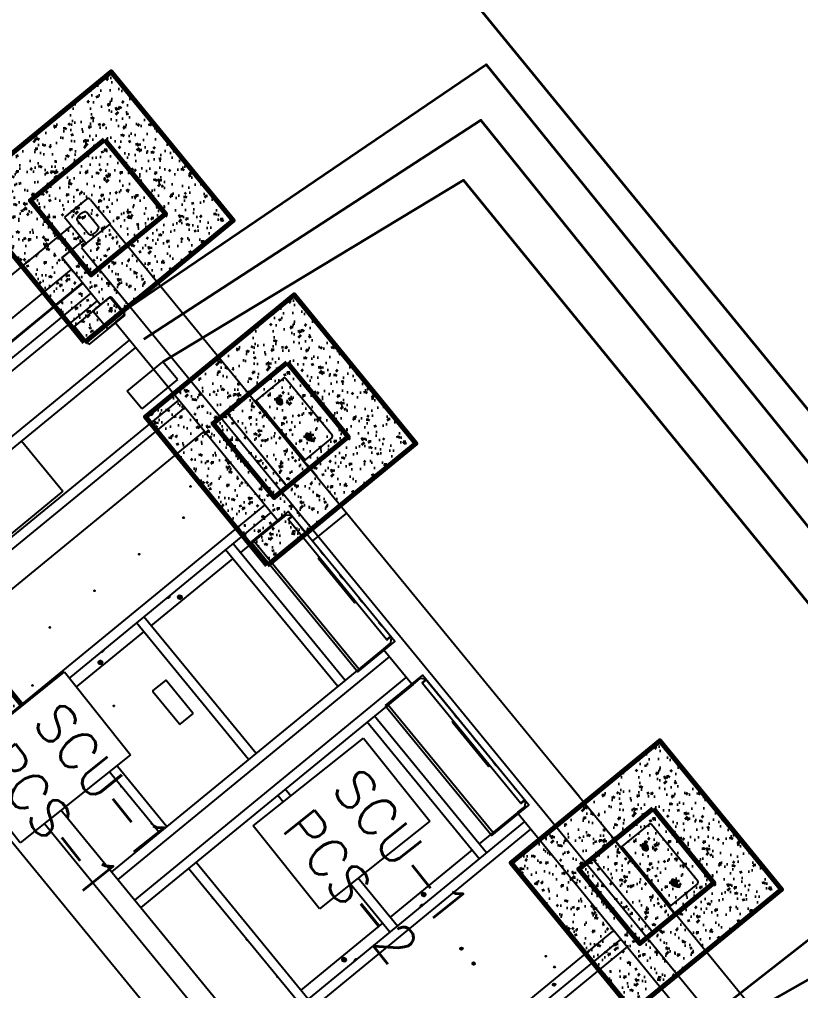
# Model space of a CAD drawing. Header units: metres. Extents: x 214070 to 217049, y 6350584 to 6351315.
# Drawn here: x 214363.37 to 214367.44, y 6351041.36 to 6351046.41 of the extents above; entities that cross this region are included whole.
import ezdxf
from ezdxf.lldxf.tags import DXFTag

# ---------------------------------------------------------------- set-up
doc = ezdxf.new("R2010")
doc.units = ezdxf.units.M
for name, color, linetype in [('550VAC', 1, '550V CABLE'), ('CAT 6 Cable', 3, 'CAT 6 CABLE'), ('Dry Contact', 30, 'Dry Contact CABLE'), ('GG31-E-PLN-001_DC Cable Route Layout Plan_RevA$0$Equipment', 7, 'Continuous'), ('GG31-E-PLN-001_DC Cable Route Layout Plan_RevA$0$Mark', 7, 'Continuous'), ('GG31-E-PLN-001_DC Cable Route Layout Plan_RevA$0$SGC00004295-DXF_CONTINUOUS_LINE', 7, 'Continuous'), ('GG31-E-PLN-001_DC Cable Route Layout Plan_RevA$0$SGC00004299-DXF_CONTINUOUS_LINE', 7, 'Continuous')]:
    doc.layers.add(name, color=color, linetype=linetype)
for name, color, linetype, lineweight in [('GG31-E-PLN-001_DC Cable Route Layout Plan_RevA$0$0.25mm TEXT', 7, 'Continuous', 25), ('GG31-E-PLN-001_DC Cable Route Layout Plan_RevA$0$Concrete fill', 8, 'Continuous', 35), ('GG31-E-PLN-001_DC Cable Route Layout Plan_RevA$0$Footing', 7, 'Continuous', 70), ('OpticsFibre', 7, 'OPTICAL FIBRE CABLE', 25)]:
    doc.layers.add(name, color=color, linetype=linetype, lineweight=lineweight)
doc.styles.add('GG31-E-PLN-001_DC Cable Route Layout Plan_RevA$0$Standard', font='simplex.shx')
doc.styles.add('ISOCP', font='isocp.shx')
tags = doc.linetypes.add('550V CABLE', pattern='A,1,-0.5,["550V",ISOCP,S=0.3,R=0,X=-0.35,Y=-0.15],-0.7', length=2.2).pattern_tags.tags
tags[6] = DXFTag(74, 10)
tags = doc.linetypes.add('CAT 6 CABLE', pattern='A,1,-0.5,["CAT6",ISOCP,S=0.3,R=0,X=-0.35,Y=-0.15],-0.9', length=2.4).pattern_tags.tags
tags[6] = DXFTag(74, 10)
tags = doc.linetypes.add('Dry Contact CABLE', pattern='A,1,-0.5,["DCT",ISOCP,S=0.3,R=0,X=-0.35,Y=-0.15],-0.7', length=2.2).pattern_tags.tags
tags[6] = DXFTag(74, 10)
tags = doc.linetypes.add('OPTICAL FIBRE CABLE', pattern='A,1,-0.5,["OP",ISOCP,S=0.3,R=0,X=-0.35,Y=-0.15],-0.4', length=1.9).pattern_tags.tags
tags[6] = DXFTag(74, 10)
pattern_1 = [(49.99999999999999, (233463.6576923727, 6322576.005548735), (0.1434520365201507, -0.01255042699651902), [0.015, -0.165]), (355, (233463.6576923727, 6322576.005548735), (-0.0277502667226, 0.1504384267400024), [0.012, -0.132]), (100.45144446, (233463.6696467089, 6322576.004502866), (0.1157017693454224, 0.1378879981937259), [0.01274803839999999, -0.1402284223999998]), (46.18420000000001, (233463.6576923727, 6322576.045548735), (0.2134482661343145, -0.03310385615861531), [0.0225, -0.2475]), (96.63563549, (233463.6754797217, 6322576.042790074), (0.1869323891348457, 0.1948237201549101), [0.0191220684, -0.210342752]), (351.1841639899999, (233463.6576923727, 6322576.045548735), (0.1869323890109546, 0.1948237200539981), [0.018, -0.1980000002]), (21, (233463.6776923728, 6322576.035548735), (0.1193814104236923, -0.08052377813306777), [0.015, -0.165]), (326.0000000000001, (233463.6776923728, 6322576.035548735), (0.04866306638431635, 0.1450300090093706), [0.012, -0.132]), (71.45144474, (233463.6876408235, 6322576.02883842), (0.1680444753459942, 0.06450623056127076), [0.012748038, -0.1402284224]), (37.50000000000001, (233463.6576923727, 6322576.005548735), (0.002431971063458134, 0.0665787707662623), [0, -0.1304, 0, -0.134, 0, -0.1325]), (7.499999999999999, (233463.6576923727, 6322576.005548735), (0.05261390748842972, 0.07888234237647206), [0, -0.0764, 0, -0.1274, 0, -0.0505]), (327.5, (233463.6130923727, 6322576.005548735), (0.1067644872344818, -0.004510974346875952), [0, -0.05, 0, -0.156, 0, -0.207]), (317.5, (233463.5930923728, 6322576.005548735), (0.1166372338684772, 0.02002099646646354), [0, -0.065, 0, -0.1036, 0, -0.147])]
pattern_2 = [(49.99999999999999, (233465.1566923728, 6322576.005548735), (0.1434520365201507, -0.01255042699651902), [0.015, -0.165]), (355, (233465.1566923728, 6322576.005548735), (-0.0277502667226, 0.1504384267400024), [0.012, -0.132]), (100.45144446, (233465.1686467089, 6322576.004502866), (0.1157017693454224, 0.1378879981937259), [0.01274803839999999, -0.1402284223999998]), (46.18420000000001, (233465.1566923728, 6322576.045548735), (0.2134482661343145, -0.03310385615861531), [0.0225, -0.2475]), (96.63563549, (233465.1744797218, 6322576.042790074), (0.1869323891348457, 0.1948237201549101), [0.0191220684, -0.210342752]), (351.1841639899999, (233465.1566923728, 6322576.045548735), (0.1869323890109546, 0.1948237200539981), [0.018, -0.1980000002]), (21, (233465.1766923727, 6322576.035548735), (0.1193814104236923, -0.08052377813306777), [0.015, -0.165]), (326.0000000000001, (233465.1766923727, 6322576.035548735), (0.04866306638431635, 0.1450300090093706), [0.012, -0.132]), (71.45144474, (233465.1866408236, 6322576.02883842), (0.1680444753459942, 0.06450623056127076), [0.012748038, -0.1402284224]), (37.50000000000001, (233465.1566923728, 6322576.005548735), (0.002431971063458134, 0.0665787707662623), [0, -0.1304, 0, -0.134, 0, -0.1325]), (7.499999999999999, (233465.1566923728, 6322576.005548735), (0.05261390748842972, 0.07888234237647206), [0, -0.0764, 0, -0.1274, 0, -0.0505]), (327.5, (233465.1120923728, 6322576.005548735), (0.1067644872344818, -0.004510974346875952), [0, -0.05, 0, -0.156, 0, -0.207]), (317.5, (233465.0920923727, 6322576.005548735), (0.1166372338684772, 0.02002099646646354), [0, -0.065, 0, -0.1036, 0, -0.147])]
pattern_3 = [(49.99999999999999, (233468.1566923728, 6322576.005548735), (0.1434520365201507, -0.01255042699651902), [0.015, -0.165]), (355, (233468.1566923728, 6322576.005548735), (-0.0277502667226, 0.1504384267400024), [0.012, -0.132]), (100.45144446, (233468.1686467089, 6322576.004502866), (0.1157017693454224, 0.1378879981937259), [0.01274803839999998, -0.1402284223999998]), (46.18420000000001, (233468.1566923728, 6322576.045548735), (0.2134482661343145, -0.03310385615861531), [0.0225, -0.2475]), (96.63563549, (233468.1744797218, 6322576.042790074), (0.1869323891348457, 0.1948237201549101), [0.0191220684, -0.210342752]), (351.1841639899999, (233468.1566923728, 6322576.045548735), (0.1869323890109546, 0.1948237200539981), [0.018, -0.1980000002]), (21, (233468.1766923727, 6322576.035548735), (0.1193814104236923, -0.08052377813306777), [0.015, -0.165]), (326.0000000000001, (233468.1766923727, 6322576.035548735), (0.04866306638431635, 0.1450300090093706), [0.012, -0.132]), (71.45144474, (233468.1866408236, 6322576.02883842), (0.1680444753459942, 0.06450623056127076), [0.012748038, -0.1402284224]), (37.50000000000001, (233468.1566923728, 6322576.005548735), (0.002431971063458134, 0.0665787707662623), [0, -0.1304, 0, -0.134, 0, -0.1325]), (7.499999999999999, (233468.1566923728, 6322576.005548735), (0.05261390748842972, 0.07888234237647206), [0, -0.0764, 0, -0.1274, 0, -0.0505]), (327.5, (233468.1120923728, 6322576.005548735), (0.1067644872344818, -0.004510974346875952), [0, -0.05, 0, -0.156, 0, -0.207]), (317.5, (233468.0920923727, 6322576.005548735), (0.1166372338684772, 0.02002099646646354), [0, -0.065, 0, -0.1036, 0, -0.147])]

# ---------------------------------------------------------------- blocks, each defined once
blk = doc.blocks.new('GG31-E-PLN-001_DC Cable Route Layout Plan_RevA$0$SC4980')
at = {"layer": 'GG31-E-PLN-001_DC Cable Route Layout Plan_RevA$0$Concrete fill', "ltscale": 0.2}
h = blk.add_hatch(dxfattribs=at)
h.set_pattern_fill('AR-CONC', color=256, scale=0.02)
h.set_pattern_definition(pattern_1)
h.paths.add_polyline_path([(233503.3866995453, 6322668.49659175), (233504.3866995453, 6322668.49659175), (233504.3866995453, 6322669.49659175), (233503.3866995453, 6322669.49659175)])
h.paths.add_polyline_path([(233503.6366995453, 6322669.24659175), (233504.1366995453, 6322669.24659175), (233504.1366995453, 6322668.74659175), (233503.6366995453, 6322668.74659175)], flags=16)
h = blk.add_hatch(dxfattribs=at)
h.set_pattern_fill('AR-CONC', color=256, scale=0.02)
h.set_pattern_definition(pattern_2)
h.paths.add_polyline_path([(233504.8856995453, 6322668.49659175), (233505.8856995453, 6322668.49659175), (233505.8856995453, 6322669.49659175), (233504.8856995453, 6322669.49659175)])
h.paths.add_polyline_path([(233505.1356995453, 6322669.24659175), (233505.6356995453, 6322669.24659175), (233505.6356995453, 6322668.74659175), (233505.1356995453, 6322668.74659175)], flags=16)
h = blk.add_hatch(dxfattribs=at)
h.set_pattern_fill('AR-CONC', color=256, scale=0.02)
h.set_pattern_definition(pattern_3)
h.paths.add_polyline_path([(233507.8856995453, 6322668.49659175), (233508.8856995453, 6322668.49659175), (233508.8856995453, 6322669.49659175), (233507.8856995453, 6322669.49659175)])
h.paths.add_polyline_path([(233508.1356995453, 6322669.24659175), (233508.6356995453, 6322669.24659175), (233508.6356995453, 6322668.74659175), (233508.1356995453, 6322668.74659175)], flags=16)
at = {"layer": 'GG31-E-PLN-001_DC Cable Route Layout Plan_RevA$0$Concrete fill'}
h = blk.add_hatch(dxfattribs=at)
h.set_pattern_fill('AR-CONC', color=256, scale=0.02)
h.set_pattern_definition(pattern_1)
h.paths.add_polyline_path([(233504.1366995453, 6322669.24659175), (233503.6366995453, 6322669.24659175), (233503.6366995453, 6322668.74709175), (233504.1366995453, 6322668.74709175)])
h = blk.add_hatch(dxfattribs=at)
h.set_pattern_fill('AR-CONC', color=256, scale=0.02)
h.set_pattern_definition(pattern_2)
h.paths.add_polyline_path([(233505.6356995453, 6322669.24659175), (233505.1356995453, 6322669.24659175), (233505.1356995453, 6322668.74709175), (233505.6356995453, 6322668.74709175)])
h = blk.add_hatch(dxfattribs=at)
h.set_pattern_fill('AR-CONC', color=256, scale=0.02)
h.set_pattern_definition(pattern_3)
h.paths.add_polyline_path([(233508.6356995453, 6322669.24659175), (233508.1356995453, 6322669.24659175), (233508.1356995453, 6322668.74709175), (233508.6356995453, 6322668.74709175)])
at = {"layer": 'GG31-E-PLN-001_DC Cable Route Layout Plan_RevA$0$Concrete fill', "ltscale": 0.2}
h = blk.add_hatch(dxfattribs=at)
h.set_pattern_fill('AR-CONC', color=256, scale=0.02)
h.set_pattern_definition([(49.99999999999999, (233465.1566923728, 6322573.556548735), (0.1434520365201507, -0.01255042699651902), [0.015, -0.165]), (355, (233465.1566923728, 6322573.556548735), (-0.0277502667226, 0.1504384267400024), [0.012, -0.132]), (100.45144446, (233465.1686467089, 6322573.555502866), (0.1157017693454224, 0.1378879981937259), [0.01274803839999998, -0.1402284223999998]), (46.18420000000001, (233465.1566923728, 6322573.596548735), (0.2134482661343145, -0.03310385615861531), [0.0225, -0.2475]), (96.63563549, (233465.1744797218, 6322573.593790074), (0.1869323891348457, 0.1948237201549101), [0.0191220684, -0.210342752]), (351.1841639899999, (233465.1566923728, 6322573.596548735), (0.1869323890109546, 0.1948237200539981), [0.018, -0.1980000002]), (21, (233465.1766923727, 6322573.586548735), (0.1193814104236923, -0.08052377813306777), [0.015, -0.165]), (326.0000000000001, (233465.1766923727, 6322573.586548735), (0.04866306638431635, 0.1450300090093706), [0.012, -0.132]), (71.45144474, (233465.1866408236, 6322573.579838421), (0.1680444753459942, 0.06450623056127076), [0.012748038, -0.1402284224]), (37.50000000000001, (233465.1566923728, 6322573.556548735), (0.002431971063458134, 0.0665787707662623), [0, -0.1304, 0, -0.134, 0, -0.1325]), (7.499999999999999, (233465.1566923728, 6322573.556548735), (0.05261390748842972, 0.07888234237647206), [0, -0.0764, 0, -0.1274, 0, -0.0505]), (327.5, (233465.1120923728, 6322573.556548735), (0.1067644872344818, -0.004510974346875952), [0, -0.05, 0, -0.156, 0, -0.207]), (317.5, (233465.0920923727, 6322573.556548735), (0.1166372338684772, 0.02002099646646354), [0, -0.065, 0, -0.1036, 0, -0.147])])
h.paths.add_polyline_path([(233504.8856995453, 6322666.04759175), (233505.8856995453, 6322666.04759175), (233505.8856995453, 6322667.04759175), (233504.8856995453, 6322667.04759175)])
h.paths.add_polyline_path([(233505.1356995453, 6322666.79759175), (233505.6356995453, 6322666.79759175), (233505.6356995453, 6322666.29759175), (233505.1356995453, 6322666.29759175)], flags=16)
blk.add_line((233505.9362893937, 6322668.98759175), (233505.9362893937, 6322668.75859175))
at = {"color": 6}
for points in [[(233505.7385825685, 6322668.509472548), (233506.612816522, 6322668.509472548), (233506.612816522, 6322668.75859175), (233505.7385825685, 6322668.75859175)], [(233506.8385825685, 6322668.509472548), (233507.712816522, 6322668.509472548), (233507.712816522, 6322668.75859175), (233506.8385825685, 6322668.75859175)]]:
    blk.add_lwpolyline(points, close=True, dxfattribs=at)
at = {"layer": 'GG31-E-PLN-001_DC Cable Route Layout Plan_RevA$0$Equipment'}
for p, q in [((233505.1856995453, 6322669.17669175), (233505.1856995453, 6322668.98669175)), ((233505.5756995453, 6322669.18669175), (233505.1956995453, 6322669.18669175)), ((233505.5856995453, 6322669.17669175), (233505.5856995453, 6322668.98669175)), ((233508.1856995453, 6322669.176691749), (233508.1856995453, 6322668.98669175)), ((233508.5756995453, 6322669.18669175), (233508.1956995453, 6322669.18669175)), ((233508.5856995453, 6322669.176691749), (233508.5856995453, 6322668.98669175)), ((233505.2756995453, 6322669.09669175), (233505.2556995453, 6322669.09669175)), ((233505.5156995453, 6322669.096591749), (233505.4956995453, 6322669.096591749)), ((233508.2756995453, 6322669.09669175), (233508.2556995453, 6322669.09669175)), ((233508.5156995453, 6322669.096591749), (233508.4956995453, 6322669.096591749)), ((233505.2556995453, 6322669.07669175), (233505.2756995453, 6322669.07669175)), ((233505.4956995453, 6322669.07659175), (233505.5156995453, 6322669.07659175)), ((233508.2556995453, 6322669.07669175), (233508.2756995453, 6322669.07669175)), ((233508.4956995453, 6322669.07659175), (233508.5156995453, 6322669.07659175)), ((233505.1856995453, 6322668.996691749), (233505.5856995453, 6322668.996691749)), ((233505.2756995453, 6322668.996691749), (233505.2556995453, 6322668.996691749)), ((233505.2556995453, 6322668.996691749), (233505.2556995453, 6322668.98669175)), ((233505.2756995453, 6322668.996691749), (233505.2756995453, 6322668.98669175)), ((233505.4956995453, 6322668.996691749), (233505.4956995453, 6322668.98669175)), ((233505.5156995453, 6322668.996691749), (233505.4956995453, 6322668.996691749)), ((233505.5156995453, 6322668.996691749), (233505.5156995453, 6322668.98669175)), ((233508.1856995453, 6322668.996691749), (233508.5856995453, 6322668.996691749)), ((233508.2756995453, 6322668.996691749), (233508.2556995453, 6322668.996691749)), ((233508.2556995453, 6322668.996691749), (233508.2556995453, 6322668.98669175)), ((233508.2756995453, 6322668.996691749), (233508.2756995453, 6322668.98669175)), ((233508.4956995453, 6322668.996691749), (233508.4956995453, 6322668.98669175)), ((233508.5156995453, 6322668.996691749), (233508.4956995453, 6322668.996691749)), ((233508.5156995453, 6322668.996691749), (233508.5156995453, 6322668.98669175)), ((233503.8166995453, 6322668.977091749), (233503.8166995453, 6322668.829591749)), ((233503.8311995453, 6322668.99159175), (233503.9946995453, 6322668.99159175)), ((233503.9946995453, 6322668.829591749), (233503.9946995453, 6322668.99159175)), ((233505.1356995453, 6322668.98759175), (233503.9946995453, 6322668.98759175)), ((233505.1356995453, 6322668.98759175), (233505.1356995453, 6322668.83759175)), ((233505.6356995453, 6322668.98759175), (233505.1356995453, 6322668.98759175)), ((233505.1356995453, 6322668.98659175), (233505.6356995453, 6322668.98659175)), ((233505.1356995453, 6322668.836591749), (233505.1356995453, 6322668.98659175)), ((233505.1856995453, 6322668.98669175), (233505.5856995453, 6322668.98669175)), ((233505.2756995453, 6322668.98669175), (233505.2556995453, 6322668.98669175)), ((233505.5156995453, 6322668.98669175), (233505.4956995453, 6322668.98669175)), ((233505.6081995453, 6322668.98759175), (233505.6081995453, 6322668.990091749)), ((233505.6081995453, 6322668.990091749), (233505.6931995453, 6322668.990091749)), ((233505.6111995453, 6322668.98759175), (233505.6111995453, 6322668.990091749)), ((233505.6356995453, 6322668.83759175), (233505.6356995453, 6322668.98759175)), ((233508.1356995453, 6322668.98759175), (233505.6356995453, 6322668.98759175)), ((233505.6356995453, 6322668.98659175), (233505.6356995453, 6322668.836591749)), ((233505.6901995453, 6322668.990091749), (233505.6901995453, 6322668.98759175)), ((233505.6931995453, 6322668.990091749), (233505.6931995453, 6322668.98759175)), ((233507.7581995453, 6322668.98759175), (233507.7581995453, 6322668.990091749)), ((233507.7581995453, 6322668.990091749), (233507.8431995453, 6322668.990091749)), ((233507.7611995453, 6322668.98759175), (233507.7611995453, 6322668.990091749)), ((233507.8401995453, 6322668.990091749), (233507.8401995453, 6322668.98759175)), ((233507.8431995453, 6322668.990091749), (233507.8431995453, 6322668.98759175)), ((233508.1356995453, 6322668.98759175), (233508.1356995453, 6322668.83759175)), ((233508.6356995453, 6322668.98759175), (233508.1356995453, 6322668.98759175)), ((233508.1356995453, 6322668.98659175), (233508.6356995453, 6322668.98659175)), ((233508.1356995453, 6322668.836591749), (233508.1356995453, 6322668.98659175)), ((233508.1856995453, 6322668.98669175), (233508.5856995453, 6322668.98669175)), ((233508.2756995453, 6322668.98669175), (233508.2556995453, 6322668.98669175)), ((233508.5156995453, 6322668.98669175), (233508.4956995453, 6322668.98669175)), ((233508.6356995453, 6322668.83759175), (233508.6356995453, 6322668.98759175)), ((233514.1356995453, 6322668.98759175), (233508.6356995453, 6322668.98759175)), ((233508.6356995453, 6322668.98659175), (233508.6356995453, 6322668.836591749)), ((233503.9654323464, 6322668.934341749), (233503.8709667442, 6322668.934341749)), ((233503.8709667442, 6322668.87084175), (233503.9654323464, 6322668.87084175)), ((233503.8166995453, 6322668.829591749), (233503.9946995453, 6322668.829591749)), ((233503.8746995453, 6322666.715591749), (233503.8746995453, 6322668.829591749)), ((233503.9706995453, 6322668.829591749), (233503.9706995453, 6322668.68459175)), ((233503.9706995453, 6322668.829591749), (233503.9706995453, 6322668.68559175)), ((233503.9946995453, 6322668.829591749), (233503.9946995453, 6322668.79759175)), ((233503.9946995453, 6322668.79759175), (233515.8306995453, 6322668.79759175)), ((233505.1356995453, 6322668.83759175), (233505.6356995453, 6322668.83759175)), ((233505.6356995453, 6322668.836591749), (233505.1356995453, 6322668.836591749)), ((233508.1356995453, 6322668.83759175), (233508.6356995453, 6322668.83759175)), ((233508.6356995453, 6322668.836591749), (233508.1356995453, 6322668.836591749)), ((233504.2926995453, 6322668.75359175), (233504.2876995453, 6322668.74859175)), ((233504.2876995453, 6322668.69059175), (233504.2876995453, 6322668.74859175)), ((233504.4026995453, 6322668.75359175), (233504.2926995453, 6322668.75359175)), ((233504.4076995453, 6322668.74859175), (233504.4026995453, 6322668.75359175)), ((233504.4076995453, 6322668.69059175), (233504.4076995453, 6322668.74859175)), ((233505.7656995453, 6322668.75859175), (233505.7456995453, 6322668.738591749)), ((233506.5856995453, 6322668.75859175), (233505.7656995453, 6322668.75859175)), ((233505.7681995453, 6322668.75859175), (233505.7681995453, 6322668.73559175)), ((233505.7701995453, 6322668.75859175), (233505.7701995453, 6322668.73559175)), ((233505.7711995453, 6322668.75859175), (233505.7711995453, 6322668.73559175)), ((233505.8641995453, 6322668.756591749), (233505.8451995453, 6322668.756591749)), ((233506.0241995453, 6322668.756591749), (233506.0051995453, 6322668.756591749)), ((233506.1841995453, 6322668.756591749), (233506.1651995453, 6322668.756591749)), ((233506.3441995453, 6322668.756591749), (233506.3251995453, 6322668.756591749)), ((233506.5041995453, 6322668.756591749), (233506.4851995453, 6322668.756591749)), ((233506.5781995453, 6322668.73559175), (233506.5781995453, 6322668.75859175)), ((233506.5791995453, 6322668.73559175), (233506.5791995453, 6322668.75859175)), ((233506.5811995453, 6322668.73559175), (233506.5811995453, 6322668.75859175)), ((233506.6056995453, 6322668.738591749), (233506.5856995453, 6322668.75859175)), ((233506.8656995453, 6322668.75859175), (233506.8456995453, 6322668.738591749)), ((233507.6856995453, 6322668.75859175), (233506.8656995453, 6322668.75859175)), ((233506.8681995452, 6322668.75859175), (233506.8681995452, 6322668.73559175)), ((233506.8701995453, 6322668.75859175), (233506.8701995453, 6322668.73559175)), ((233506.8711995453, 6322668.75859175), (233506.8711995453, 6322668.73559175)), ((233506.9641995453, 6322668.756591749), (233506.9451995453, 6322668.756591749)), ((233507.1241995453, 6322668.756591749), (233507.1051995453, 6322668.756591749)), ((233507.2841995453, 6322668.756591749), (233507.2651995453, 6322668.756591749)), ((233507.4441995453, 6322668.756591749), (233507.4251995453, 6322668.756591749)), ((233507.6041995453, 6322668.756591749), (233507.5851995453, 6322668.756591749)), ((233507.6781995453, 6322668.73559175), (233507.6781995453, 6322668.75859175)), ((233507.6791995453, 6322668.73559175), (233507.6791995453, 6322668.75859175)), ((233507.6811995453, 6322668.73559175), (233507.6811995453, 6322668.75859175)), ((233507.7056995453, 6322668.738591749), (233507.6856995453, 6322668.75859175)), ((233504.2876995453, 6322668.69059175), (233504.2826995453, 6322668.68559175)), ((233504.2876995453, 6322668.63359175), (233504.2876995453, 6322668.69059175)), ((233504.4076995453, 6322668.69059175), (233504.4076995453, 6322668.63359175)), ((233504.4126995453, 6322668.68559175), (233504.4076995453, 6322668.69059175)), ((233505.7456995453, 6322668.69059175), (233505.7406995453, 6322668.68559175)), ((233505.7456995453, 6322668.69059175), (233505.7456995453, 6322668.738591749)), ((233505.7456995453, 6322668.69059175), (233505.7456995453, 6322668.68509175)), ((233505.7711995453, 6322668.73559175), (233505.7721861225, 6322668.73559175)), ((233505.7716995453, 6322668.73509175), (233505.7716995453, 6322668.73559175)), ((233505.7721995453, 6322668.73509175), (233505.7716995453, 6322668.73509175)), ((233505.7721995453, 6322668.73559175), (233505.7721995453, 6322668.73159175)), ((233505.7751995453, 6322668.73559175), (233505.7721995453, 6322668.73559175)), ((233506.5771995453, 6322668.73159175), (233505.7721995453, 6322668.73159175)), ((233506.0247084251, 6322668.731083023), (233506.0247874299, 6322668.726556845)), ((233506.0248398571, 6322668.731082677), (233506.0247084251, 6322668.731083023)), ((233506.0252129991, 6322668.731082677), (233506.0248398571, 6322668.731082677)), ((233506.0258131226, 6322668.731083023), (233506.0252129991, 6322668.731082677)), ((233506.0258131253, 6322668.731083023), (233506.0258652022, 6322668.731336337)), ((233506.0258652022, 6322668.731336337), (233506.0260116876, 6322668.731520917)), ((233506.0260116876, 6322668.731520917), (233506.0262209899, 6322668.731591749)), ((233506.0267871252, 6322668.72459175), (233506.3226119653, 6322668.72459175)), ((233506.069213977, 6322668.731348331), (233506.0691730046, 6322668.731091753)), ((233506.0694491478, 6322668.731082895), (233506.0691730459, 6322668.731083023)), ((233506.0693207344, 6322668.731527876), (233506.069213977, 6322668.731348331)), ((233506.0694621315, 6322668.731591748), (233506.0693207344, 6322668.731527876)), ((233506.0702470454, 6322668.731082677), (233506.0694491478, 6322668.731082895)), ((233506.0714187973, 6322668.731082677), (233506.0702470454, 6322668.731082677)), ((233506.0726420507, 6322668.731083023), (233506.0714187973, 6322668.731082677)), ((233506.2779802932, 6322668.731082677), (233506.2767570399, 6322668.731083023)), ((233506.2791520452, 6322668.731082677), (233506.2779802932, 6322668.731082677)), ((233506.2799499427, 6322668.731082895), (233506.2791520452, 6322668.731082677)), ((233506.2800853073, 6322668.731520917), (233506.2799369598, 6322668.731591749)), ((233506.2802260446, 6322668.731083023), (233506.2799499427, 6322668.731082895)), ((233506.2801891321, 6322668.731336337), (233506.2800853073, 6322668.731520917)), ((233506.2802260427, 6322668.731083023), (233506.2801891321, 6322668.731336337)), ((233506.3231780996, 6322668.731591748), (233506.3233775955, 6322668.731527876)), ((233506.3233775955, 6322668.731527876), (233506.3235282186, 6322668.731348331)), ((233506.3235282186, 6322668.731348331), (233506.3235860262, 6322668.731091753)), ((233506.3241860914, 6322668.731082677), (233506.323585968, 6322668.731083023)), ((233506.3246906654, 6322668.731083023), (233506.3241860914, 6322668.731082677)), ((233506.3246116607, 6322668.726556845), (233506.3246906654, 6322668.731083023)), ((233506.5771995453, 6322668.73559175), (233506.5741995453, 6322668.73559175)), ((233506.5771995453, 6322668.73559175), (233506.5771995453, 6322668.73159175)), ((233506.5776995453, 6322668.73509175), (233506.5771995453, 6322668.73509175)), ((233506.5781995453, 6322668.73559175), (233506.577212968, 6322668.73559175)), ((233506.5776995453, 6322668.73559175), (233506.5776995453, 6322668.73509175)), ((233506.6056995453, 6322668.69059175), (233506.6056995453, 6322668.738591749)), ((233506.6106995453, 6322668.68559175), (233506.6056995453, 6322668.69059175)), ((233506.6056995453, 6322668.523591749), (233506.6056995453, 6322668.69059175)), ((233506.8456995453, 6322668.69059175), (233506.8406995453, 6322668.68559175)), ((233506.8456995453, 6322668.69059175), (233506.8456995453, 6322668.738591749)), ((233506.8456995453, 6322668.69059175), (233506.8456995453, 6322666.859591749)), ((233506.8711995453, 6322668.73559175), (233506.8721861225, 6322668.73559175)), ((233506.8716995453, 6322668.73509175), (233506.8716995453, 6322668.73559175)), ((233506.8721995453, 6322668.73509175), (233506.8716995453, 6322668.73509175)), ((233506.8721995453, 6322668.73559175), (233506.8721995453, 6322668.73159175)), ((233506.8751995453, 6322668.73559175), (233506.8721995453, 6322668.73559175)), ((233507.6771995453, 6322668.73159175), (233506.8721995453, 6322668.73159175)), ((233507.1247084251, 6322668.731083023), (233507.1247874298, 6322668.726556845)), ((233507.1248398571, 6322668.731082677), (233507.1247084251, 6322668.731083023)), ((233507.1252129991, 6322668.731082677), (233507.1248398571, 6322668.731082677)), ((233507.1258131226, 6322668.731083023), (233507.1252129991, 6322668.731082677)), ((233507.1258131253, 6322668.731083023), (233507.1258652022, 6322668.731336337)), ((233507.1258652022, 6322668.731336337), (233507.1260116876, 6322668.731520917)), ((233507.1260116876, 6322668.731520917), (233507.1262209899, 6322668.731591749)), ((233507.1267871252, 6322668.72459175), (233507.4226119653, 6322668.72459175)), ((233507.169213977, 6322668.731348331), (233507.1691730046, 6322668.731091753)), ((233507.1694491478, 6322668.731082895), (233507.1691730459, 6322668.731083023)), ((233507.1693207345, 6322668.731527876), (233507.169213977, 6322668.731348331)), ((233507.1694621315, 6322668.731591748), (233507.1693207345, 6322668.731527876)), ((233507.1702470454, 6322668.731082677), (233507.1694491478, 6322668.731082895)), ((233507.1714187973, 6322668.731082677), (233507.1702470454, 6322668.731082677)), ((233507.1726420506, 6322668.731083023), (233507.1714187973, 6322668.731082677)), ((233507.3779802932, 6322668.731082677), (233507.3767570399, 6322668.731083023)), ((233507.3791520452, 6322668.731082677), (233507.3779802932, 6322668.731082677)), ((233507.3799499428, 6322668.731082895), (233507.3791520452, 6322668.731082677)), ((233507.3800853073, 6322668.731520917), (233507.3799369598, 6322668.731591749)), ((233507.3802260446, 6322668.731083023), (233507.3799499428, 6322668.731082895)), ((233507.3801891321, 6322668.731336337), (233507.3800853073, 6322668.731520917)), ((233507.3802260427, 6322668.731083023), (233507.3801891321, 6322668.731336337)), ((233507.4231780996, 6322668.731591748), (233507.4233775955, 6322668.731527876)), ((233507.4233775955, 6322668.731527876), (233507.4235282186, 6322668.731348331)), ((233507.4235282186, 6322668.731348331), (233507.4235860262, 6322668.731091753)), ((233507.4241860914, 6322668.731082677), (233507.4235859679, 6322668.731083023)), ((233507.4246906654, 6322668.731083023), (233507.4241860914, 6322668.731082677)), ((233507.4246116607, 6322668.726556845), (233507.4246906654, 6322668.731083023)), ((233507.6771995453, 6322668.73559175), (233507.6741995453, 6322668.73559175)), ((233507.6771995453, 6322668.73559175), (233507.6771995453, 6322668.73159175)), ((233507.6776995453, 6322668.73509175), (233507.6771995453, 6322668.73509175)), ((233507.6781995453, 6322668.73559175), (233507.677212968, 6322668.73559175)), ((233507.6776995453, 6322668.73559175), (233507.6776995453, 6322668.73509175)), ((233507.7056995453, 6322668.69059175), (233507.7056995453, 6322668.738591749)), ((233507.7056995453, 6322668.68509175), (233507.7056995453, 6322668.69059175)), ((233507.7106995453, 6322668.68559175), (233507.7056995453, 6322668.69059175)), ((233504.2826995453, 6322668.68559175), (233503.9706995453, 6322668.68559175)), ((233504.0486995453, 6322668.68459175), (233503.9706995453, 6322668.68459175)), ((233504.0486995453, 6322668.68459175), (233504.0486995453, 6322666.86059175)), ((233504.1396995453, 6322666.86059175), (233504.1396995453, 6322668.68459175)), ((233504.1446995453, 6322666.86059175), (233504.1446995453, 6322668.68459175)), ((233504.2101995453, 6322666.859591749), (233504.2101995453, 6322668.68559175)), ((233504.2601995453, 6322668.68559175), (233504.2601995453, 6322666.859591749)), ((233505.7406995453, 6322668.68559175), (233504.4126995453, 6322668.68559175)), ((233504.5251995453, 6322666.859591749), (233504.5251995453, 6322668.68559175)), ((233504.5751995453, 6322668.68559175), (233504.5751995453, 6322666.859591749)), ((233504.9286995453, 6322666.859591749), (233504.9286995453, 6322668.68559175)), ((233504.9786995453, 6322668.68559175), (233504.9786995453, 6322666.859591749)), ((233505.1386995453, 6322666.86009175), (233505.1386995453, 6322668.68509175)), ((233505.6356995453, 6322666.859591749), (233505.6356995453, 6322668.68559175)), ((233505.6856995453, 6322668.68559175), (233505.6856995453, 6322666.859591749)), ((233505.7456995453, 6322668.68509175), (233505.7406995453, 6322668.68509175)), ((233505.7456995453, 6322668.523591749), (233505.7456995453, 6322668.68509175)), ((233506.8406995453, 6322668.68559175), (233506.6106995453, 6322668.68559175)), ((233506.6556995453, 6322668.68559175), (233506.6556995453, 6322666.859591749)), ((233506.7956995453, 6322666.859591749), (233506.7956995453, 6322668.68559175)), ((233507.7056995453, 6322668.68509175), (233507.7056995453, 6322668.43059175)), ((233507.7056995453, 6322668.68509175), (233507.7106995453, 6322668.68509175)), ((233515.8546995453, 6322668.68559175), (233507.7106995453, 6322668.68559175)), ((233507.7656995453, 6322666.859591749), (233507.7656995453, 6322668.68559175)), ((233507.8156995453, 6322668.68559175), (233507.8156995453, 6322666.859591749)), ((233508.4966995453, 6322668.68509175), (233508.4966995453, 6322666.86009175)), ((233508.5566995453, 6322666.859591749), (233508.5566995453, 6322668.68559175)), ((233508.6066995453, 6322668.68559175), (233508.6066995453, 6322666.859591749)), ((233504.4076995453, 6322668.63359175), (233504.2876995453, 6322668.63359175)), ((233504.8787298902, 6322668.528591749), (233504.8842147177, 6322668.53809175)), ((233504.8842147177, 6322668.53809175), (233504.8951843728, 6322668.53809175)), ((233504.8951843728, 6322668.53809175), (233504.9006692004, 6322668.528591749)), ((233504.8842147177, 6322668.51909175), (233504.8787298902, 6322668.528591749)), ((233504.8951843728, 6322668.51909175), (233504.8842147177, 6322668.51909175)), ((233504.9006692004, 6322668.528591749), (233504.8951843728, 6322668.51909175)), ((233505.7456995453, 6322668.523591749), (233506.6056995453, 6322668.523591749)), ((233505.7456995453, 6322668.523591749), (233505.7456995453, 6322668.43059175)), ((233506.6056995453, 6322666.859591749), (233506.6056995453, 6322668.523591749)), ((233506.8456995453, 6322668.523591749), (233507.7056995453, 6322668.523591749)), ((233506.6056995453, 6322668.43059175), (233505.6856995453, 6322668.43059175)), ((233507.7656995453, 6322668.43059175), (233506.8456995453, 6322668.43059175)), ((233506.6056995453, 6322668.380591749), (233505.6856995453, 6322668.380591749)), ((233505.7456995453, 6322667.830591749), (233505.7456995453, 6322668.380591749)), ((233507.7656995453, 6322668.380591749), (233506.8456995453, 6322668.380591749)), ((233507.7056995453, 6322668.380591749), (233507.7056995453, 6322667.830591749)), ((233505.7161995453, 6322668.045576577), (233505.7256995453, 6322668.051061405)), ((233505.7161995453, 6322668.034606922), (233505.7161995453, 6322668.045576577)), ((233505.7256995453, 6322668.029122095), (233505.7161995453, 6322668.034606922)), ((233505.7256995453, 6322668.051061405), (233505.7351995453, 6322668.045576577)), ((233505.7351995453, 6322668.034606922), (233505.7256995453, 6322668.029122095)), ((233505.7351995453, 6322668.045576577), (233505.7351995453, 6322668.034606922)), ((233507.7161995453, 6322668.045576577), (233507.7256995453, 6322668.051061405)), ((233507.7161995453, 6322668.034606922), (233507.7161995453, 6322668.045576577)), ((233507.7256995453, 6322668.029122095), (233507.7161995453, 6322668.034606922)), ((233507.7256995453, 6322668.051061405), (233507.7351995453, 6322668.045576577)), ((233507.7351995453, 6322668.034606922), (233507.7256995453, 6322668.029122095)), ((233507.7351995453, 6322668.045576577), (233507.7351995453, 6322668.034606922)), ((233505.6856995453, 6322668.003174653), (233505.6901995453, 6322668.000576577)), ((233505.6901995453, 6322667.989606922), (233505.6856995453, 6322667.987008845)), ((233505.6901995453, 6322668.000576577), (233505.6901995453, 6322667.989606922)), ((233507.7611995453, 6322668.000576577), (233507.7656995453, 6322668.003174653)), ((233507.7611995453, 6322667.989606922), (233507.7611995453, 6322668.000576577)), ((233507.7656995453, 6322667.987008845), (233507.7611995453, 6322667.989606922)), ((233508.0704133254, 6322668.01609175), (233508.0659859208, 6322668.01609175)), ((233508.1704133254, 6322668.01609175), (233508.1659859208, 6322668.01609175)), ((233504.5751995453, 6322667.91869175), (233504.9136995453, 6322667.91869175)), ((233504.9136995453, 6322667.91869175), (233504.9136995453, 6322666.859591749)), ((233506.6056995453, 6322667.830591749), (233505.6856995453, 6322667.830591749)), ((233507.7656995453, 6322667.830591749), (233506.8456995453, 6322667.830591749)), ((233506.6056995453, 6322667.78059175), (233505.6856995453, 6322667.78059175)), ((233505.7456995453, 6322667.23059175), (233505.7456995453, 6322667.78059175)), ((233507.7656995453, 6322667.78059175), (233506.8456995453, 6322667.78059175)), ((233507.7056995453, 6322667.78059175), (233507.7056995453, 6322667.23059175)), ((233505.6856995453, 6322667.558174653), (233505.6901995453, 6322667.555576577)), ((233505.6901995453, 6322667.544606922), (233505.6856995453, 6322667.542008846)), ((233505.6901995453, 6322667.555576577), (233505.6901995453, 6322667.544606922)), ((233507.7611995453, 6322667.555576577), (233507.7656995453, 6322667.558174653)), ((233507.7611995453, 6322667.544606922), (233507.7611995453, 6322667.555576577)), ((233507.7656995453, 6322667.542008846), (233507.7611995453, 6322667.544606922)), ((233505.7161995453, 6322667.510576577), (233505.7256995453, 6322667.516061405)), ((233505.7161995453, 6322667.499606922), (233505.7161995453, 6322667.510576577)), ((233505.7256995453, 6322667.494122094), (233505.7161995453, 6322667.499606922)), ((233505.7256995453, 6322667.516061405), (233505.7351995453, 6322667.510576577)), ((233505.7351995453, 6322667.499606922), (233505.7256995453, 6322667.494122094)), ((233505.7351995453, 6322667.510576577), (233505.7351995453, 6322667.499606922)), ((233507.7161995453, 6322667.510576577), (233507.7256995453, 6322667.516061405)), ((233507.7161995453, 6322667.499606922), (233507.7161995453, 6322667.510576577)), ((233507.7256995453, 6322667.494122094), (233507.7161995453, 6322667.499606922)), ((233507.7256995453, 6322667.516061405), (233507.7351995453, 6322667.510576577)), ((233507.7351995453, 6322667.499606922), (233507.7256995453, 6322667.494122094)), ((233507.7351995453, 6322667.510576577), (233507.7351995453, 6322667.499606922)), ((233506.6056995453, 6322667.23059175), (233505.6856995453, 6322667.23059175)), ((233507.7656995453, 6322667.23059175), (233506.8456995453, 6322667.23059175)), ((233506.6056995453, 6322667.18059175), (233505.6856995453, 6322667.18059175)), ((233505.7456995453, 6322666.86009175), (233505.7456995453, 6322667.18059175)), ((233507.7656995453, 6322667.18059175), (233506.8456995453, 6322667.18059175)), ((233503.9706995453, 6322666.859591749), (233512.9066995453, 6322666.859591749)), ((233515.8306995453, 6322666.74759175), (233503.9946995453, 6322666.74759175)), ((233505.6356995453, 6322666.557591749), (233508.1356995453, 6322666.557591749))]:
    blk.add_line(p, q, dxfattribs=at)
for points in [[(233505.2506995453, 6322669.08649175, 1), (233505.2806995453, 6322669.08649175, 1), (233505.2506995453, 6322669.08649175, 1)], [(233505.2541969504, 6322669.08649175, 1), (233505.2772021402, 6322669.08649175, 1), (233505.2541969504, 6322669.08649175, 1)], [(233505.2576995453, 6322669.08649175, 1), (233505.2736995453, 6322669.08649175, 1), (233505.2576995453, 6322669.08649175, 1)], [(233505.4906995453, 6322669.086591749, 1), (233505.5206995453, 6322669.086591749, 1), (233505.4906995453, 6322669.086591749, 1)], [(233505.4941969504, 6322669.086591749, 1), (233505.5172021402, 6322669.086591749, 1), (233505.4941969504, 6322669.086591749, 1)], [(233505.4976995453, 6322669.086591749, 1), (233505.5136995453, 6322669.086591749, 1), (233505.4976995453, 6322669.086591749, 1)], [(233508.2506995453, 6322669.08649175, 1), (233508.2806995453, 6322669.08649175, 1), (233508.2506995453, 6322669.08649175, 1)], [(233508.2541969504, 6322669.08649175, 1), (233508.2772021402, 6322669.08649175, 1), (233508.2541969504, 6322669.08649175, 1)], [(233508.2576995453, 6322669.08649175, 1), (233508.2736995453, 6322669.08649175, 1), (233508.2576995453, 6322669.08649175, 1)], [(233508.4906995453, 6322669.086591749, 1), (233508.5206995453, 6322669.086591749, 1), (233508.4906995453, 6322669.086591749, 1)], [(233508.4941969504, 6322669.086591749, 1), (233508.5172021402, 6322669.086591749, 1), (233508.4941969504, 6322669.086591749, 1)], [(233508.4976995453, 6322669.086591749, 1), (233508.5136995453, 6322669.086591749, 1), (233508.4976995453, 6322669.086591749, 1)]]:
    blk.add_lwpolyline(points, format="xyb", dxfattribs=at)
for points in [[(233505.2656995453, 6322669.073406749), (233505.2536995453, 6322669.07994925), (233505.2536995453, 6322669.09303425), (233505.2656995452, 6322669.09957675), (233505.2776995452, 6322669.09303425), (233505.2776995453, 6322669.07994925), (233505.2656995453, 6322669.073406749)], [(233505.5056995453, 6322669.073506749), (233505.4936995453, 6322669.080049249), (233505.4936995453, 6322669.09313425), (233505.5056995452, 6322669.09967675), (233505.5176995452, 6322669.09313425), (233505.5176995453, 6322669.080049249), (233505.5056995453, 6322669.073506749)], [(233508.2656995453, 6322669.073406749), (233508.2536995453, 6322669.07994925), (233508.2536995453, 6322669.09303425), (233508.2656995452, 6322669.09957675), (233508.2776995452, 6322669.09303425), (233508.2776995453, 6322669.07994925), (233508.2656995453, 6322669.073406749)], [(233508.5056995453, 6322669.073506749), (233508.4936995453, 6322669.080049249), (233508.4936995453, 6322669.09313425), (233508.5056995452, 6322669.09967675), (233508.5176995452, 6322669.09313425), (233508.5176995453, 6322669.080049249), (233508.5056995453, 6322669.073506749)]]:
    blk.add_lwpolyline(points, dxfattribs=at)
for centre, radius in [((233505.2656995453, 6322669.086691749), 0.0025), ((233505.5056995453, 6322669.086591749), 0.0025), ((233508.2656995453, 6322669.086691749), 0.0025), ((233508.5056995453, 6322669.086591749), 0.0025), ((233504.8896995453, 6322668.528591749), 0.0095), ((233504.8896995453, 6322668.528591749), 0.005653), ((233504.8896995453, 6322668.528591749), 0.005053), ((233505.3150995453, 6322668.448591749), 0.0025), ((233505.3150995453, 6322668.448591749), 0.0015), ((233505.4180995453, 6322668.31759175), 0.0025), ((233508.3766995453, 6322668.32759175), 0.003), ((233508.3766995453, 6322668.32759175), 0.0025), ((233508.4486995453, 6322668.32759175), 0.003), ((233508.4486995453, 6322668.32759175), 0.0025), ((233508.5186995453, 6322668.267591749), 0.0061497607179), ((233508.5186995453, 6322668.267591749), 0.003375), ((233505.7256995453, 6322668.040091749), 0.0095), ((233505.7256995453, 6322668.040091749), 0.005653), ((233505.7256995453, 6322668.040091749), 0.005053), ((233507.7256995453, 6322668.040091749), 0.0095), ((233507.7256995453, 6322668.040091749), 0.005653), ((233507.7256995453, 6322668.040091749), 0.005053), ((233505.4180995453, 6322668.017591749), 0.0025), ((233508.0681995453, 6322668.01359175), 0.0061497607179), ((233508.0681995453, 6322668.01359175), 0.003375), ((233508.1681995453, 6322668.01359175), 0.0061497607179), ((233508.1681995453, 6322668.01359175), 0.003375), ((233505.4180995453, 6322667.71759175), 0.0025), ((233505.7256995453, 6322667.50509175), 0.0095), ((233505.7256995453, 6322667.50509175), 0.005653), ((233505.7256995453, 6322667.50509175), 0.005053), ((233507.7256995453, 6322667.50509175), 0.0095), ((233507.7256995453, 6322667.50509175), 0.005653), ((233507.7256995453, 6322667.50509175), 0.005053), ((233505.4180995453, 6322667.41759175), 0.0025), ((233505.4180995453, 6322667.41759175), 0.001), ((233505.9446995453, 6322667.415591749), 0.0025), ((233505.9446995453, 6322667.295591749), 0.0025), ((233505.5946995453, 6322667.15659175), 0.0025), ((233505.9134850736, 6322666.940117808), 0.0025)]:
    blk.add_circle(centre, radius, dxfattribs=at)
for centre, radius, start, end in [((233505.1956995453, 6322669.17669175), 0.01, 90, 180), ((233505.5756995453, 6322669.17669175), 0.01, 0, 90), ((233508.1956995453, 6322669.176691749), 0.01, 90, 180), ((233508.5756995453, 6322669.176691749), 0.01, 0, 90), ((233505.2556995453, 6322669.086691749), 0.01, 90, 270), ((233505.2756995453, 6322669.086691749), 0.01, 270, 90), ((233505.4956995453, 6322669.086591749), 0.01, 90, 270), ((233505.5156995453, 6322669.086591749), 0.01, 270, 90), ((233508.2556995453, 6322669.086691749), 0.01, 90, 270), ((233508.2756995453, 6322669.086691749), 0.01, 270, 90), ((233508.4956995453, 6322669.086591749), 0.01, 90, 270), ((233508.5156995453, 6322669.086591749), 0.01, 270, 90), ((233503.8311995453, 6322668.977091749), 0.0145, 90, 180), ((233503.8311995453, 6322668.977091749), 0.0145, 151.1167934636583, 155.1356920798785), ((233503.8311995453, 6322668.977091749), 0.0145, 138.5043309387329, 143.0129015226536), ((233503.8311995453, 6322668.977091749), 0.0145, 126.3895628626297, 130.8306401373107), ((233503.8311995453, 6322668.977091749), 0.0145, 114.3407728377148, 118.561868358011), ((233503.9181995453, 6322668.90259175), 0.062, 155.2746431521588, 204.7253568478412), ((233503.8709667442, 6322668.924341749), 0.01, 90, 155.2746431521588), ((233503.9654323464, 6322668.924341749), 0.01, 24.7253568478412, 90), ((233503.9181995453, 6322668.90259175), 0.062, 335.2746431521588, 24.7253568478412), ((233503.8709667442, 6322668.88084175), 0.01, 204.7253568478412, 270), ((233503.9654323464, 6322668.88084175), 0.01, 270, 335.2746431521588), ((233505.8451995453, 6322668.75959175), 0.003, 199.4862816709316, 270), ((233505.8641995453, 6322668.75959175), 0.003, 270, 340.5137183290684), ((233506.0051995453, 6322668.75959175), 0.003, 199.4862816709316, 270), ((233506.0241995453, 6322668.75959175), 0.003, 270, 340.5137183290684), ((233506.1651995453, 6322668.75959175), 0.003, 199.4862816709316, 270), ((233506.1841995453, 6322668.75959175), 0.003, 270, 340.5137183290684), ((233506.3251995453, 6322668.75959175), 0.003, 199.4862816709316, 270), ((233506.3441995453, 6322668.75959175), 0.003, 270, 340.5137183290684), ((233506.4851995453, 6322668.75959175), 0.003, 199.4862816709316, 270), ((233506.5041995453, 6322668.75959175), 0.003, 270, 340.5137183290684), ((233506.9451995453, 6322668.75959175), 0.003, 199.4862816709316, 270), ((233506.9641995453, 6322668.75959175), 0.003, 270, 340.5137183290684), ((233507.1051995453, 6322668.75959175), 0.003, 199.4862816709316, 270), ((233507.1241995453, 6322668.75959175), 0.003, 270, 340.5137183290684), ((233507.2651995453, 6322668.75959175), 0.003, 199.4862816709316, 270), ((233507.2841995453, 6322668.75959175), 0.003, 270, 340.5137183290684), ((233507.4251995453, 6322668.75959175), 0.003, 199.4862816709316, 270), ((233507.4441995453, 6322668.75959175), 0.003, 270, 340.5137183290684), ((233507.5851995453, 6322668.75959175), 0.003, 199.4862816709316, 270), ((233507.6041995453, 6322668.75959175), 0.003, 270, 340.5137183290684), ((233505.7721995453, 6322668.73559175), 0.004, 180, 270), ((233505.7731995453, 6322668.73659175), 0.003, 180, 251.0569949870594), ((233505.7721995453, 6322668.73559175), 0.002, 180, 270), ((233506.0252083522, 6322668.73109175), 0.0004999999014, 90.00037519343537, 180.9999798004047), ((233506.0267871312, 6322668.726591751), 0.001999999716, 181.0000331531306, 269.9998282447829), ((233506.0709319543, 6322669.580896087), 0.8543410046657001, 269.8837033183322, 270.1163783902757), ((233506.2784667288, 6322669.580161867), 0.8536067850359, 269.8835532412976, 270.1164500937475), ((233506.3226119619, 6322668.726591749), 0.0019999997169, 270.0000983840564, 359.0000201995952), ((233506.3241907369, 6322668.731091748), 0.0004999999023, 359.0001803159776, 89.9994647240322), ((233506.5761995453, 6322668.73659175), 0.003, 288.9430050129406, 0), ((233506.5771995453, 6322668.73559175), 0.004, 270, 0), ((233506.5771995453, 6322668.73559175), 0.002, 270, 0), ((233506.8721995453, 6322668.73559175), 0.004, 180, 270), ((233506.8731995453, 6322668.73659175), 0.003, 180, 251.0569949870594), ((233506.8721995453, 6322668.73559175), 0.002, 180, 270), ((233507.1252083522, 6322668.73109175), 0.0004999999014, 90.00037519343537, 180.9999798004047), ((233507.1267871312, 6322668.726591751), 0.001999999716, 181.0000331531306, 269.9998282447829), ((233507.1709319543, 6322669.580896087), 0.8543410046657001, 269.8837033183322, 270.1163783902757), ((233507.3784667288, 6322669.580161867), 0.8536067850359, 269.8835532412976, 270.1164500937475), ((233507.4226119619, 6322668.726591749), 0.0019999997169, 270.0000983840564, 359.0000201995952), ((233507.4241907369, 6322668.731091748), 0.0004999999023, 359.0001803159776, 89.9994647240322), ((233507.6761995453, 6322668.73659175), 0.003, 288.9430050129406, 0), ((233507.6771995453, 6322668.73559175), 0.004, 270, 0), ((233507.6771995453, 6322668.73559175), 0.002, 270, 0), ((233504.8896995453, 6322668.528591749), 0.006, 75.00000004772338, 15.00000843739917), ((233508.5186995453, 6322668.267591749), 0.00635, 270.2422540424058, 270), ((233508.5186995453, 6322668.267591749), 0.0040747936023, 270.1571328696889, 270), ((233508.5186995453, 6322668.267591749), 0.004, 75.00000004772338, 15.00000843739917), ((233505.7256995453, 6322668.040091749), 0.006, 164.9999915626009, 104.9999999522766), ((233507.7256995453, 6322668.040091749), 0.006, 344.9999915626008, 284.9999999522766), ((233505.6806995453, 6322667.995091749), 0.006, 326.4615854663352, 33.53841453366483), ((233505.6806995453, 6322667.995091749), 0.0095, 301.8216159671693, 58.17841662123851), ((233505.6806995453, 6322667.995091749), 0.005653, 332.5011918231627, 27.49880817683732), ((233507.7706995453, 6322667.995091749), 0.0095, 121.8216159671693, 238.1784166212385), ((233507.7706995453, 6322667.995091749), 0.006, 146.4615854663352, 213.5384145336648), ((233507.7706995453, 6322667.995091749), 0.005653, 152.5011918231627, 207.4988081768373), ((233508.0681995453, 6322668.01359175), 0.00635, 0.2422589955876281, 0), ((233508.0681995453, 6322668.01359175), 0.0040747936023, 0.1571479093845241, 0), ((233508.0681995453, 6322668.01359175), 0.004, 164.9999915626009, 104.9999999522766), ((233508.1681995453, 6322668.01359175), 0.00635, 0.2422589955876281, 0), ((233508.1681995453, 6322668.01359175), 0.0040747936023, 0.1571479093845241, 0), ((233508.1681995453, 6322668.01359175), 0.004, 164.9999915626009, 104.9999999522766), ((233505.6806995452, 6322667.55009175), 0.006, 326.4615854663352, 33.53841453366483), ((233505.6806995452, 6322667.55009175), 0.0095, 301.8216159671693, 58.17841662123851), ((233505.6806995452, 6322667.55009175), 0.005653, 332.5011918231627, 27.49880817683732), ((233507.7706995453, 6322667.55009175), 0.0095, 121.8216159671693, 238.1784166212385), ((233507.7706995453, 6322667.55009175), 0.006, 146.4615854663352, 213.5384145336648), ((233507.7706995453, 6322667.55009175), 0.005653, 152.5011918231627, 207.4988081768373), ((233505.7256995453, 6322667.50509175), 0.006, 164.9999915626009, 104.9999999522766), ((233507.7256995453, 6322667.50509175), 0.006, 344.9999915626008, 284.9999999522766), ((233506.0520995453, 6322667.18059175), 0.0025, 180, 0), ((233506.2920995453, 6322667.18059175), 0.0025, 180, 0), ((233506.5420995453, 6322667.18059175), 0.0025, 180, 0), ((233507.0420995453, 6322667.18059175), 0.0025, 180, 0), ((233507.3220995453, 6322667.18059175), 0.0025, 180, 0), ((233507.5720995453, 6322667.18059175), 0.0025, 180, 0)]:
    blk.add_arc(centre, radius, start, end, dxfattribs=at)
for points, knots in [([(233506.0258926572, 6322668.726556845), (233506.0256207045, 6322668.726555986), (233506.0253858994, 6322668.726688652), (233506.0247891072, 6322668.726460402), (233506.0247874299, 6322668.726556845)], [0, 0, 0, 0, 0.7381803926, 1, 1, 1, 1]), ([(233506.3246116607, 6322668.726556845), (233506.3246105013, 6322668.726460423), (233506.3240126168, 6322668.726688632), (233506.3237786032, 6322668.726555985), (233506.3235067161, 6322668.726556842)], [0, 0, 0, 0, 0.2618088061, 1, 1, 1, 1]), ([(233507.1258926571, 6322668.726556845), (233507.1256207046, 6322668.726555986), (233507.1253858994, 6322668.726688652), (233507.1247891072, 6322668.726460402), (233507.1247874298, 6322668.726556845)], [0, 0, 0, 0, 0.7381803926, 1, 1, 1, 1]), ([(233507.4246116607, 6322668.726556845), (233507.4246105013, 6322668.726460423), (233507.4240126168, 6322668.726688632), (233507.4237786032, 6322668.726555985), (233507.4235067161, 6322668.726556842)], [0, 0, 0, 0, 0.2618088061, 1, 1, 1, 1])]:
    blk.add_open_spline(points, degree=3, knots=knots, dxfattribs=at)
at = {"layer": 'GG31-E-PLN-001_DC Cable Route Layout Plan_RevA$0$Footing'}
for points in [[(233504.3866995453, 6322668.49659175), (233503.3866995453, 6322668.49659175), (233503.3866995453, 6322669.49659175), (233504.3866995453, 6322669.49659175)], [(233505.8856995453, 6322668.49659175), (233504.8856995453, 6322668.49659175), (233504.8856995453, 6322669.49659175), (233505.8856995453, 6322669.49659175)], [(233508.8856995453, 6322668.49659175), (233507.8856995453, 6322668.49659175), (233507.8856995453, 6322669.49659175), (233508.8856995453, 6322669.49659175)], [(233505.8856995453, 6322666.04759175), (233504.8856995453, 6322666.04759175), (233504.8856995453, 6322667.04759175), (233505.8856995453, 6322667.04759175)]]:
    blk.add_lwpolyline(points, close=True, dxfattribs=at)
at = {"layer": 'GG31-E-PLN-001_DC Cable Route Layout Plan_RevA$0$Footing', "ltscale": 20}
for points in [[(233503.6366995453, 6322669.24659175), (233504.1366995453, 6322669.24659175), (233504.1366995453, 6322668.74709175), (233503.6366995453, 6322668.74709175)], [(233505.1356995453, 6322669.24659175), (233505.6356995453, 6322669.24659175), (233505.6356995453, 6322668.74709175), (233505.1356995453, 6322668.74709175)], [(233508.1356995453, 6322669.24659175), (233508.6356995453, 6322669.24659175), (233508.6356995453, 6322668.74709175), (233508.1356995453, 6322668.74709175)]]:
    blk.add_lwpolyline(points, close=True, dxfattribs=at)
at = {"layer": 'GG31-E-PLN-001_DC Cable Route Layout Plan_RevA$0$SGC00004295-DXF_CONTINUOUS_LINE', "color": 6, "linetype": 'Continuous'}
for p, q in [((233504.2888204223, 6322668.743381419), (233504.2938204221, 6322668.748381418)), ((233504.2888204223, 6322668.68538142), (233504.2888204223, 6322668.743381419)), ((233504.4038204215, 6322668.748381419), (233504.2938204221, 6322668.748381418)), ((233504.8428204218, 6322668.748381419), (233504.7228204226, 6322668.748381417))]:
    blk.add_line(p, q, dxfattribs=at)
at = {"layer": 'GG31-E-PLN-001_DC Cable Route Layout Plan_RevA$0$SGC00004299-DXF_CONTINUOUS_LINE', "color": 6, "linetype": 'Continuous'}
for p, q in [((233504.2888204223, 6322668.748381419), (233504.4088204214, 6322668.748381419)), ((233504.2888204213, 6322668.508381419), (233504.2888204223, 6322668.748381419)), ((233504.4088204214, 6322668.748381419), (233504.4088204214, 6322668.508381419)), ((233504.7228204217, 6322668.508381417), (233504.7228204226, 6322668.748381417)), ((233504.8428204218, 6322668.748381419), (233504.8428204209, 6322668.508381417)), ((233504.4088204214, 6322668.508381419), (233504.2888204213, 6322668.508381419)), ((233504.8428204209, 6322668.508381417), (233504.7228204217, 6322668.508381417))]:
    blk.add_line(p, q, dxfattribs=at)
blk.add_lwpolyline([(233506.2343204218, 6322667.710381416), (233506.0153204218, 6322667.710381415, 0.414213562373095), (233506.0123204218, 6322667.707381415), (233506.0123204218, 6322667.623381415, 0.414213562373095), (233506.0153204218, 6322667.620381416), (233506.2343204218, 6322667.620381416, 0.414213562373095), (233506.2373204218, 6322667.623381415), (233506.2373204218, 6322667.707381415, 0.414213562373095)], format="xyb", close=True, dxfattribs=at)
blk = doc.blocks.new('GG31-E-PLN-001_DC Cable Route Layout Plan_RevA')
at = {"layer": 'GG31-E-PLN-001_DC Cable Route Layout Plan_RevA$0$0.25mm TEXT', "rotation": 309.3503431328958}
blk.add_blockref('GG31-E-PLN-001_DC Cable Route Layout Plan_RevA$0$SC4980', (-4808219.363291058, 2493609.520351748), dxfattribs=at)
at = {"layer": 'GG31-E-PLN-001_DC Cable Route Layout Plan_RevA$0$Mark', "linetype": 'ByBlock', "char_height": 0.2, "attachment_point": 1, "rotation": 308.5136799069313, "style": 'GG31-E-PLN-001_DC Cable Route Layout Plan_RevA$0$Standard', "bg_fill": 19, "box_fill_scale": 1.5, "bg_fill_color": 256, "bg_fill_transparency": 0}
for s, insert in [('{\\Fsimplex|c134;SCU-1\\PPCS-1}', (229050.9612980072, 6321997.365047079)), ('{\\Fsimplex|c134;SCU-1\\PPCS-2}', (229052.51696823, 6321997.020777945))]:
    blk.add_mtext_dynamic_manual_height_columns(s, width=0.3522114685911219, gutter_width=0.9999999999999999, heights=[0], dxfattribs=dict(at, insert=insert))

msp = doc.modelspace()

# ---------------------------------------------------------------- block references
msp.add_blockref('GG31-E-PLN-001_DC Cable Route Layout Plan_RevA', (-14687.37069500599, 29045.50982125732))

# ---------------------------------------------------------------- next in the draw order: linework, layer by layer
at = {"layer": '550VAC', "lineweight": 35, "ltscale": 7, "flags": 128}
msp.add_lwpolyline([(214372.7556256383, 6351033.050283397), (214374.0071834921, 6351035.364383577), (214365.6818639397, 6351045.573096556), (214365.6818639397, 6351045.573096556), (214364.1186629524, 6351044.628214344)], dxfattribs=at)
at = {"layer": 'CAT 6 Cable', "lineweight": 35, "ltscale": 7, "flags": 128}
for points in [[(214363.8952295933, 6351044.87967532), (214365.8004739186, 6351046.174107418), (214374.6743552699, 6351035.210779876), (214373.3040017013, 6351033.622844252)], [(214373.1764082586, 6351033.780030956), (214374.3142775478, 6351035.277346336), (214365.7724981538, 6351045.885031731), (214364.0188796408, 6351044.745621918)]]:
    msp.add_lwpolyline(points, dxfattribs=at)
at = {"layer": 'Dry Contact', "lineweight": 35, "ltscale": 7, "flags": 128}
for points in [[(214366.7648909089, 6351041.065050845), (214369.9036877623, 6351043.519177279), (214374.8859036806, 6351037.010804302), (214376.9786989911, 6351036.188056791), (214383.4589092435, 6351027.938848326), (214381.3867021017, 6351026.535498715)], [(214366.7874681405, 6351041.022765213), (214368.379353446, 6351041.92576078), (214373.384491515, 6351035.559454664), (214371.1648007656, 6351033.263824598), (214368.6359780132, 6351029.652291425), (214373.3159669236, 6351022.80845824), (214376.0090562231, 6351024.151569081)]]:
    msp.add_lwpolyline(points, dxfattribs=at)
at = {"layer": 'OpticsFibre', "lineweight": 35, "ltscale": 7, "flags": 128}
msp.add_lwpolyline([(214354.0841562563, 6351050.725473057), (214355.4825018641, 6351052.01967595), (214359.4653030346, 6351050.222201691), (214365.2706002923, 6351047.070980016), (214374.9725210058, 6351035.221144584), (214373.369659077, 6351033.544347402)], dxfattribs=at)

doc.saveas('drawing.dxf')
